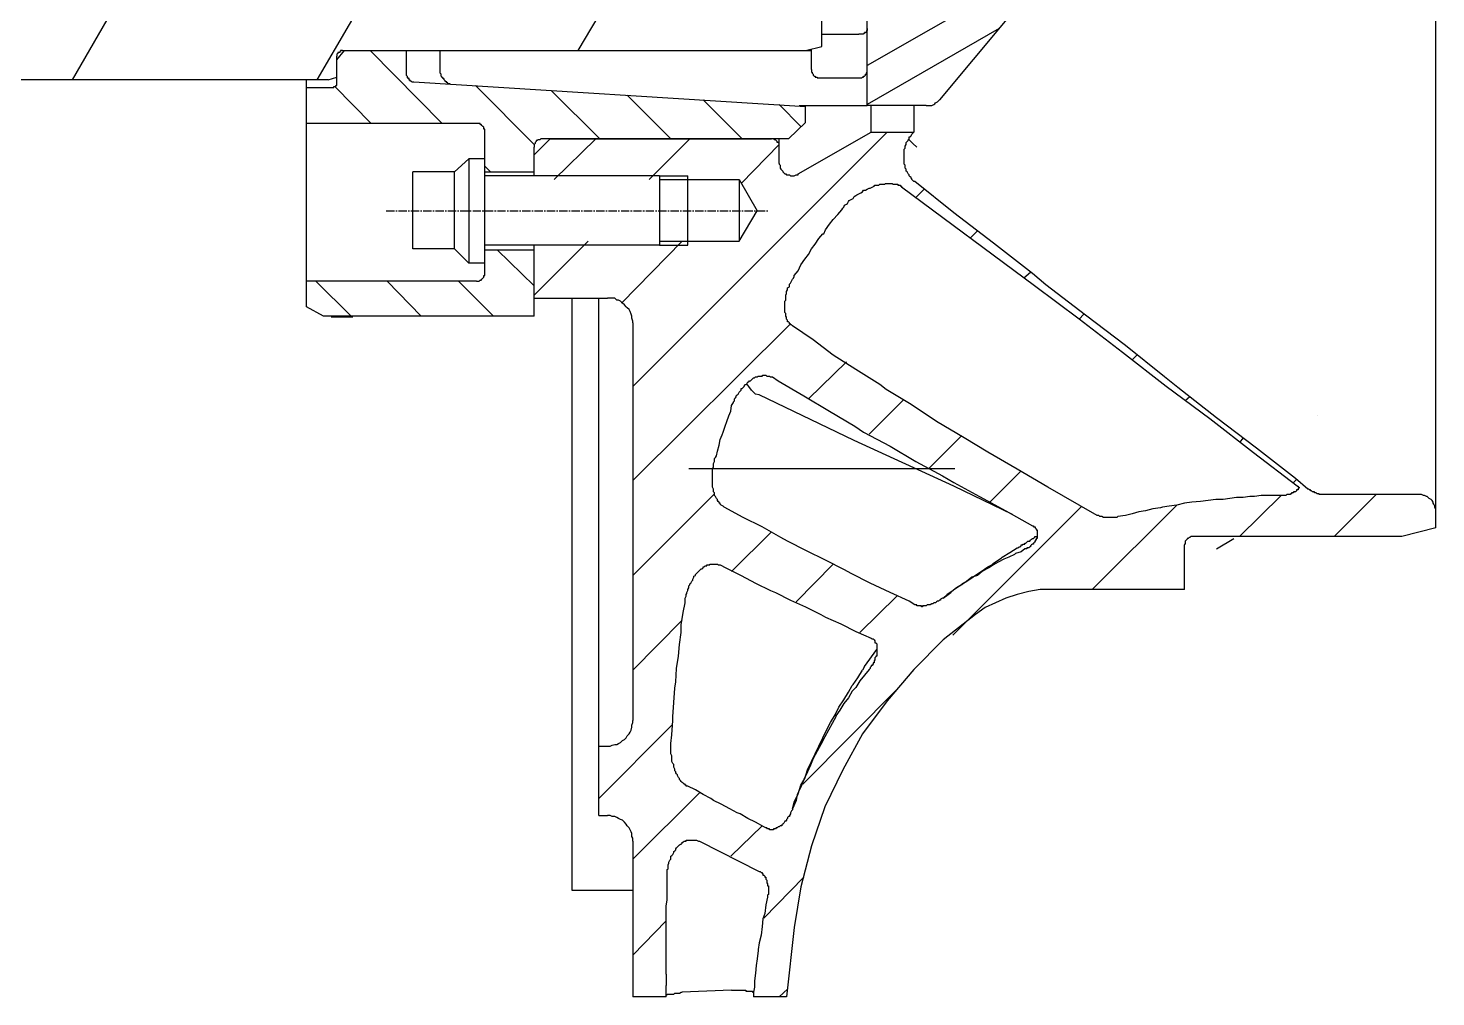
# Model space of a CAD drawing. Header units: millimetres. Extents: x 7384209 to 7384635, y 4275 to 4595.
# Drawn here: x 7384491.8 to 7384619.9, y 4274.8 to 4363 of the extents above; entities that cross this region are included whole.
import ezdxf

# ---------------------------------------------------------------- set-up
doc = ezdxf.new("R2010")
doc.units = ezdxf.units.MM
doc.linetypes.add('CENTER2', pattern=[1.125, 0.75, -0.125, 0.125, -0.125])
doc.layers.get('0').update_dxf_attribs({"linetype": 'CONTINUOUS'})
for name, color, linetype in [('BOARD', 3, 'CONTINUOUS'), ('CENTER', 1, 'CENTER2'), ('MAIN', 4, 'CONTINUOUS')]:
    doc.layers.add(name, color=color, linetype=linetype)

msp = doc.modelspace()

# ---------------------------------------------------------------- linework, layer by layer
msp.add_line((7384551.96, 4322.89), (7384576.16, 4322.89))
at = {"layer": 'BOARD'}
for points in [[(7384502.12, 4369.22), (7384495.81, 4358.25)], [(7384523.97, 4368.36), (7384518.1, 4358.25)], [(7384546.25, 4368.36), (7384541.85, 4360.93)], [(7384579.77, 4366.2), (7384568.19, 4359.55)], [(7384580.2, 4362.92), (7384568.19, 4356.01)], [(7384522.93, 4360.93), (7384529.5, 4354.28)], [(7384519.74, 4357.65), (7384523.02, 4354.28)], [(7384532.52, 4357.74), (7384537.88, 4352.38)], [(7384539.43, 4357.3), (7384543.84, 4352.9)], [(7384546.34, 4356.87), (7384550.31, 4352.9)], [(7384553.25, 4356.44), (7384556.79, 4352.9)], [(7384560.16, 4356.01), (7384562.15, 4354.02)], [(7384570.01, 4353.5), (7384546.86, 4330.35)], [(7384543.49, 4352.9), (7384539.69, 4349.18)], [(7384552.04, 4352.9), (7384548.33, 4349.18)], [(7384560.16, 4352.38), (7384556.71, 4348.84)], [(7384573.38, 4348.32), (7384572.6, 4347.54)], [(7384542.8, 4343.57), (7384537.88, 4338.65)], [(7384551.35, 4343.57), (7384545.82, 4337.95)], [(7384578.21, 4344.52), (7384577.61, 4343.92)], [(7384534.51, 4342.79), (7384537.88, 4339.51)], [(7384583.05, 4340.72), (7384582.45, 4340.2)], [(7384518.01, 4339.94), (7384521.2, 4336.75)], [(7384524.49, 4339.94), (7384527.6, 4336.75)], [(7384530.97, 4339.94), (7384534.16, 4336.75)], [(7384587.89, 4336.92), (7384587.46, 4336.49)], [(7384561.2, 4336.05), (7384546.86, 4321.8)], [(7384592.73, 4333.2), (7384592.29, 4332.77)], [(7384566.29, 4332.6), (7384562.84, 4329.23)], [(7384597.56, 4329.4), (7384597.13, 4329.06)], [(7384571.48, 4329.14), (7384568.37, 4326.03)], [(7384576.75, 4325.86), (7384573.81, 4322.93)], [(7384602.4, 4325.69), (7384602.06, 4325.26)], [(7384582.19, 4322.67), (7384579.34, 4319.82)], [(7384607.24, 4321.89), (7384606.98, 4321.63)], [(7384554.29, 4320.59), (7384546.86, 4313.16)], [(7384605.86, 4320.42), (7384602.06, 4316.71)], [(7384614.49, 4320.51), (7384610.69, 4316.71)], [(7384587.72, 4319.47), (7384575.97, 4307.72)], [(7384596.35, 4319.56), (7384588.67, 4311.87)], [(7384559.47, 4317.14), (7384555.84, 4313.51)], [(7384565.09, 4314.2), (7384561.72, 4310.75)], [(7384570.87, 4311.26), (7384567.5, 4307.98)], [(7384551.35, 4309.1), (7384546.86, 4304.53)], [(7384571.05, 4302.97), (7384562.32, 4294.16)], [(7384550.4, 4299.52), (7384543.75, 4292.87)], [(7384552.91, 4293.38), (7384546.86, 4287.34)], [(7384558.61, 4290.36), (7384555.76, 4287.6)], [(7384562.41, 4285.7), (7384558.78, 4281.98)], [(7384549.88, 4281.72), (7384546.86, 4278.61)]]:
    msp.add_lwpolyline(points, dxfattribs=at)
at = {"layer": 'CENTER'}
msp.add_lwpolyline([(7384524.4, 4346.33), (7384559.21, 4346.33)], dxfattribs=at)
at = {"layer": 'MAIN'}
for points in [[(7384619.94, 4317.48), (7384619.94, 4429.08)], [(7384564.05, 4361.28), (7384564.05, 4368.71)], [(7384568.19, 4355.92), (7384568.19, 4368.71)], [(7384580.89, 4363.78), (7384574.76, 4356.44)], [(7384568.19, 4362.92), (7384568.19, 4362.92), (7384568.19, 4362.92), (7384568.19, 4362.92), (7384568.19, 4362.83), (7384568.19, 4362.83), (7384568.19, 4362.83), (7384568.19, 4362.83), (7384568.19, 4362.83), (7384568.19, 4362.83), (7384568.19, 4362.75), (7384568.19, 4362.75), (7384568.11, 4362.75), (7384568.11, 4362.66), (7384568.11, 4362.66), (7384568.11, 4362.66), (7384568.11, 4362.66), (7384568.11, 4362.66), (7384568.11, 4362.66), (7384568.11, 4362.66), (7384568.11, 4362.57), (7384568.02, 4362.57), (7384568.02, 4362.57), (7384568.02, 4362.57), (7384567.94, 4362.57), (7384567.94, 4362.57), (7384567.94, 4362.57), (7384567.94, 4362.57), (7384567.94, 4362.49), (7384567.94, 4362.49), (7384567.85, 4362.49), (7384567.85, 4362.49), (7384567.85, 4362.4), (7384567.85, 4362.4), (7384567.85, 4362.4), (7384567.76, 4362.4), (7384567.76, 4362.4), (7384567.76, 4362.4), (7384567.76, 4362.4), (7384567.68, 4362.4), (7384567.68, 4362.4), (7384567.59, 4362.4), (7384567.59, 4362.4), (7384567.59, 4362.4), (7384567.59, 4362.4), (7384567.5, 4362.4), (7384567.5, 4362.4), (7384567.5, 4362.4), (7384567.5, 4362.4), (7384567.42, 4362.4), (7384567.42, 4362.4)], [(7384562.58, 4360.93), (7384564.05, 4361.28)], [(7384564.05, 4362.4), (7384567.42, 4362.4)], [(7384519.91, 4360.07), (7384520.6, 4360.93)], [(7384520.43, 4360.93), (7384520.34, 4360.93), (7384520.25, 4360.93), (7384520.25, 4360.93), (7384520.25, 4360.85), (7384520.17, 4360.85), (7384520.17, 4360.76), (7384520.08, 4360.76), (7384520, 4360.76), (7384520, 4360.76), (7384520, 4360.67), (7384520, 4360.67), (7384519.91, 4360.59), (7384519.91, 4360.5), (7384519.91, 4360.5), (7384519.91, 4360.5), (7384519.91, 4360.41), (7384519.91, 4360.41)], [(7384519.91, 4357.91), (7384519.91, 4360.41)], [(7384520.43, 4360.93), (7384562.58, 4360.93)], [(7384520.6, 4360.93), (7384526.21, 4360.93)], [(7384526.21, 4360.93), (7384526.21, 4358.86)], [(7384529.32, 4359.2), (7384529.32, 4360.93)], [(7384562.58, 4360.93), (7384563.1, 4360.93)], [(7384563.1, 4359.2), (7384563.1, 4361.02)], [(7384526.21, 4358.86), (7384526.21, 4358.77), (7384526.21, 4358.69), (7384526.3, 4358.6), (7384526.3, 4358.6), (7384526.3, 4358.51), (7384526.3, 4358.43), (7384526.39, 4358.43), (7384526.47, 4358.34), (7384526.47, 4358.25), (7384526.56, 4358.25), (7384526.56, 4358.17), (7384526.65, 4358.17), (7384526.65, 4358.17), (7384526.73, 4358.08), (7384526.82, 4358.08), (7384526.91, 4358.08), (7384526.91, 4358.08)], [(7384530.27, 4357.82), (7384530.19, 4357.91), (7384530.1, 4357.91), (7384530.1, 4357.91), (7384530.1, 4357.91), (7384530.02, 4357.91), (7384530.02, 4357.99), (7384529.93, 4357.99), (7384529.93, 4358.08), (7384529.84, 4358.08), (7384529.84, 4358.08), (7384529.84, 4358.08), (7384529.76, 4358.17), (7384529.76, 4358.17), (7384529.76, 4358.17), (7384529.67, 4358.25), (7384529.67, 4358.25), (7384529.67, 4358.25), (7384529.67, 4358.34), (7384529.58, 4358.34), (7384529.58, 4358.43), (7384529.5, 4358.43), (7384529.5, 4358.43), (7384529.5, 4358.51), (7384529.5, 4358.51), (7384529.41, 4358.6), (7384529.41, 4358.6), (7384529.41, 4358.6), (7384529.41, 4358.69), (7384529.41, 4358.69), (7384529.41, 4358.77), (7384529.41, 4358.77), (7384529.32, 4358.86), (7384529.32, 4358.86), (7384529.32, 4358.95), (7384529.32, 4359.03), (7384529.32, 4359.03), (7384529.32, 4359.12), (7384529.32, 4359.12), (7384529.32, 4359.12), (7384529.32, 4359.2), (7384529.32, 4359.2), (7384529.32, 4359.2)], [(7384563.1, 4359.2), (7384563.1, 4359.12), (7384563.1, 4359.12), (7384563.1, 4359.12), (7384563.1, 4359.12), (7384563.1, 4359.03), (7384563.1, 4359.03), (7384563.1, 4359.03), (7384563.1, 4359.03), (7384563.1, 4358.95), (7384563.18, 4358.95), (7384563.18, 4358.86), (7384563.18, 4358.86), (7384563.18, 4358.86), (7384563.18, 4358.86), (7384563.27, 4358.77), (7384563.27, 4358.77), (7384563.27, 4358.77), (7384563.27, 4358.77), (7384563.27, 4358.77), (7384563.27, 4358.69), (7384563.27, 4358.69), (7384563.27, 4358.69), (7384563.36, 4358.6), (7384563.36, 4358.6), (7384563.36, 4358.6), (7384563.36, 4358.6), (7384563.36, 4358.6), (7384563.44, 4358.6), (7384563.44, 4358.51), (7384563.44, 4358.51), (7384563.44, 4358.51), (7384563.44, 4358.51), (7384563.53, 4358.51), (7384563.53, 4358.51), (7384563.62, 4358.51), (7384563.62, 4358.51), (7384563.62, 4358.43), (7384563.62, 4358.43), (7384563.7, 4358.43), (7384563.7, 4358.43), (7384563.7, 4358.43), (7384563.7, 4358.43), (7384563.79, 4358.43), (7384563.79, 4358.43), (7384563.79, 4358.43), (7384563.79, 4358.43), (7384563.79, 4358.43), (7384563.88, 4358.43)], [(7384567.42, 4358.43), (7384567.5, 4358.43), (7384567.5, 4358.43), (7384567.5, 4358.43), (7384567.5, 4358.43), (7384567.59, 4358.43), (7384567.59, 4358.43), (7384567.59, 4358.43), (7384567.59, 4358.43), (7384567.68, 4358.43), (7384567.68, 4358.43), (7384567.68, 4358.43), (7384567.76, 4358.51), (7384567.76, 4358.51), (7384567.76, 4358.51), (7384567.76, 4358.51), (7384567.85, 4358.51), (7384567.85, 4358.51), (7384567.85, 4358.51), (7384567.85, 4358.51), (7384567.85, 4358.6), (7384567.94, 4358.6), (7384567.94, 4358.6), (7384567.94, 4358.6), (7384567.94, 4358.6), (7384567.94, 4358.6), (7384568.02, 4358.69), (7384568.02, 4358.69), (7384568.02, 4358.69), (7384568.02, 4358.77), (7384568.11, 4358.77), (7384568.11, 4358.77), (7384568.11, 4358.77), (7384568.11, 4358.77), (7384568.11, 4358.86), (7384568.11, 4358.86), (7384568.11, 4358.86), (7384568.11, 4358.86), (7384568.19, 4358.95), (7384568.19, 4358.95), (7384568.19, 4359.03), (7384568.19, 4359.03), (7384568.19, 4359.03), (7384568.19, 4359.03), (7384568.19, 4359.12), (7384568.19, 4359.12), (7384568.19, 4359.12), (7384568.19, 4359.12), (7384568.19, 4359.2)], [(7384519.13, 4358.25), (7384398.63, 4358.25)], [(7384517.14, 4337.61), (7384517.14, 4358.25)], [(7384517.14, 4357.56), (7384519.65, 4357.56)], [(7384519.13, 4358.25), (7384519.91, 4358.51)], [(7384519.65, 4357.56), (7384519.65, 4357.56), (7384519.65, 4357.56), (7384519.65, 4357.65), (7384519.74, 4357.65), (7384519.74, 4357.65), (7384519.82, 4357.65), (7384519.82, 4357.65), (7384519.82, 4357.65), (7384519.82, 4357.65), (7384519.82, 4357.65), (7384519.82, 4357.74), (7384519.82, 4357.74), (7384519.91, 4357.74), (7384519.91, 4357.82), (7384519.91, 4357.82), (7384519.91, 4357.82), (7384519.91, 4357.82), (7384519.91, 4357.91)], [(7384526.91, 4358.08), (7384562.58, 4355.84)], [(7384563.88, 4358.43), (7384567.42, 4358.43)], [(7384573.55, 4355.92), (7384573.72, 4355.92), (7384573.81, 4355.92), (7384573.98, 4355.92), (7384574.07, 4355.92), (7384574.24, 4356.01), (7384574.33, 4356.09), (7384574.41, 4356.18), (7384574.59, 4356.27), (7384574.67, 4356.35), (7384574.76, 4356.44)], [(7384561.98, 4355.92), (7384568.19, 4355.92)], [(7384562.58, 4354.37), (7384562.58, 4355.92)], [(7384573.55, 4355.92), (7384568.19, 4355.92)], [(7384568.54, 4353.5), (7384568.54, 4355.92)], [(7384572.43, 4355.92), (7384572.43, 4355.84)], [(7384572.43, 4355.84), (7384572.43, 4353.5)], [(7384532.61, 4354.28), (7384517.14, 4354.28)], [(7384533.38, 4353.5), (7384533.38, 4353.59), (7384533.38, 4353.68), (7384533.38, 4353.76), (7384533.3, 4353.76), (7384533.3, 4353.85), (7384533.3, 4353.94), (7384533.21, 4354.02), (7384533.21, 4354.02), (7384533.12, 4354.11), (7384533.12, 4354.11), (7384533.04, 4354.19), (7384532.95, 4354.19), (7384532.95, 4354.28), (7384532.87, 4354.28), (7384532.78, 4354.28), (7384532.69, 4354.28), (7384532.61, 4354.28)], [(7384533.38, 4351.08), (7384533.38, 4353.5)], [(7384562.58, 4354.37), (7384561.03, 4352.9)], [(7384561.89, 4349.7), (7384568.54, 4353.5)], [(7384568.54, 4353.5), (7384572.43, 4353.5)], [(7384572.51, 4349.01), (7384572.43, 4349.01), (7384572.34, 4349.1), (7384572.25, 4349.18), (7384572.25, 4349.27), (7384572.17, 4349.27), (7384572.17, 4349.36), (7384572.08, 4349.44), (7384572, 4349.53), (7384572, 4349.62), (7384571.91, 4349.7), (7384571.91, 4349.7), (7384571.82, 4349.88), (7384571.74, 4349.96), (7384571.74, 4350.05), (7384571.74, 4350.13), (7384571.65, 4350.22), (7384571.65, 4350.31), (7384571.65, 4350.31), (7384571.65, 4350.39), (7384571.65, 4350.48), (7384571.56, 4350.57), (7384571.56, 4350.65), (7384571.56, 4350.83), (7384571.56, 4350.91), (7384571.56, 4351.08), (7384571.56, 4351.17), (7384571.56, 4351.26), (7384571.56, 4351.34), (7384571.56, 4351.52), (7384571.56, 4351.6), (7384571.56, 4351.69), (7384571.56, 4351.78), (7384571.56, 4351.95), (7384571.65, 4352.03), (7384571.65, 4352.03), (7384571.65, 4352.12), (7384571.65, 4352.21), (7384571.74, 4352.38), (7384571.74, 4352.47), (7384571.74, 4352.55), (7384571.82, 4352.64), (7384571.91, 4352.73), (7384571.91, 4352.81), (7384572, 4352.9), (7384572, 4353.07), (7384572.08, 4353.07), (7384572.17, 4353.16), (7384572.25, 4353.33), (7384572.25, 4353.33), (7384572.34, 4353.42), (7384572.43, 4353.5)], [(7384572.43, 4353.5), (7384572.43, 4353.5)], [(7384537.88, 4351.43), (7384539.34, 4352.9)], [(7384538.65, 4352.9), (7384538.57, 4352.9), (7384538.48, 4352.9), (7384538.39, 4352.81), (7384538.31, 4352.81), (7384538.31, 4352.81), (7384538.22, 4352.81), (7384538.13, 4352.73), (7384538.05, 4352.73), (7384538.05, 4352.64), (7384537.96, 4352.55), (7384537.96, 4352.55), (7384537.96, 4352.47), (7384537.88, 4352.38), (7384537.88, 4352.38), (7384537.88, 4352.21), (7384537.88, 4352.21), (7384537.88, 4352.12)], [(7384561.03, 4352.9), (7384538.65, 4352.9)], [(7384539.34, 4352.9), (7384559.47, 4352.9)], [(7384560.16, 4352.12), (7384560.16, 4352.21), (7384560.16, 4352.29), (7384560.16, 4352.38), (7384560.16, 4352.38), (7384560.16, 4352.47), (7384560.08, 4352.55), (7384559.99, 4352.55), (7384559.99, 4352.64), (7384559.9, 4352.73), (7384559.9, 4352.73), (7384559.82, 4352.81), (7384559.82, 4352.81), (7384559.73, 4352.81), (7384559.64, 4352.9), (7384559.56, 4352.9), (7384559.47, 4352.9), (7384559.47, 4352.9)], [(7384560.16, 4350.65), (7384560.16, 4352.9)], [(7384572.34, 4352.47), (7384572, 4352.81)], [(7384572.69, 4352.12), (7384572.34, 4352.47)], [(7384531.92, 4351.08), (7384530.62, 4349.88)], [(7384533.38, 4351.08), (7384531.92, 4351.08)], [(7384531.92, 4351.08), (7384531.92, 4341.58)], [(7384533.38, 4340.72), (7384533.38, 4351.08)], [(7384537.88, 4349.53), (7384537.88, 4352.12)], [(7384572.69, 4352.12), (7384572.69, 4352.12)], [(7384530.62, 4349.88), (7384526.82, 4349.88)], [(7384526.82, 4342.88), (7384526.82, 4349.88)], [(7384530.62, 4342.88), (7384530.62, 4349.88)], [(7384533.38, 4350.39), (7384533.9, 4349.88)], [(7384533.38, 4349.88), (7384537.88, 4349.88)], [(7384560.16, 4350.65), (7384560.16, 4350.57), (7384560.25, 4350.48), (7384560.25, 4350.39), (7384560.25, 4350.31), (7384560.25, 4350.22), (7384560.33, 4350.13), (7384560.42, 4350.05), (7384560.51, 4349.96), (7384560.51, 4349.88), (7384560.59, 4349.79), (7384560.68, 4349.7), (7384560.77, 4349.7), (7384560.85, 4349.62), (7384560.94, 4349.62), (7384561.11, 4349.62), (7384561.2, 4349.53), (7384561.28, 4349.53), (7384561.37, 4349.53), (7384561.46, 4349.53), (7384561.54, 4349.53), (7384561.72, 4349.62), (7384561.8, 4349.62), (7384561.89, 4349.62), (7384561.89, 4349.7)], [(7384549.28, 4349.53), (7384533.38, 4349.53)], [(7384549.28, 4349.53), (7384551.87, 4349.53)], [(7384549.28, 4349.53), (7384549.28, 4343.22)], [(7384549.28, 4349.18), (7384556.53, 4349.18)], [(7384551.87, 4343.22), (7384551.87, 4349.53)], [(7384556.53, 4349.18), (7384558.17, 4346.33)], [(7384556.53, 4349.18), (7384556.53, 4343.57)], [(7384565.86, 4346.42), (7384565.95, 4346.59), (7384566.04, 4346.68), (7384566.12, 4346.85), (7384566.29, 4346.94), (7384566.38, 4347.02), (7384566.47, 4347.2), (7384566.55, 4347.28), (7384566.73, 4347.37), (7384566.9, 4347.46), (7384566.99, 4347.63), (7384567.16, 4347.72), (7384567.24, 4347.8), (7384567.42, 4347.89), (7384567.42, 4347.89), (7384567.59, 4347.97), (7384567.76, 4348.06), (7384567.85, 4348.23), (7384568.02, 4348.23), (7384568.19, 4348.32), (7384568.19, 4348.32), (7384568.37, 4348.41), (7384568.45, 4348.41), (7384568.63, 4348.49), (7384568.8, 4348.58), (7384568.89, 4348.67), (7384568.89, 4348.67), (7384569.06, 4348.67), (7384569.23, 4348.67), (7384569.32, 4348.75), (7384569.49, 4348.75), (7384569.66, 4348.75), (7384569.75, 4348.75), (7384569.84, 4348.84), (7384569.92, 4348.84), (7384570.1, 4348.84), (7384570.18, 4348.84), (7384570.27, 4348.84)], [(7384570.27, 4348.84), (7384570.35, 4348.84), (7384570.35, 4348.84), (7384570.35, 4348.84), (7384570.44, 4348.84), (7384570.44, 4348.84), (7384570.53, 4348.75), (7384570.61, 4348.75), (7384570.61, 4348.75), (7384570.7, 4348.75), (7384570.7, 4348.75), (7384570.7, 4348.75), (7384570.79, 4348.75), (7384570.79, 4348.75), (7384570.87, 4348.75), (7384570.96, 4348.75), (7384570.96, 4348.75), (7384570.96, 4348.67), (7384571.05, 4348.67), (7384571.05, 4348.67), (7384571.05, 4348.67), (7384571.13, 4348.67), (7384571.22, 4348.67), (7384571.22, 4348.58), (7384571.22, 4348.58), (7384571.22, 4348.58), (7384571.3, 4348.58), (7384571.3, 4348.58), (7384571.3, 4348.49)], [(7384583.4, 4339.51), (7384571.3, 4348.49)], [(7384608.27, 4321.02), (7384607.15, 4321.97), (7384603.61, 4324.74), (7384599.98, 4327.5), (7384596.44, 4330.27), (7384595.23, 4331.22), (7384591.69, 4334.07), (7384588.06, 4336.83), (7384584.43, 4339.6), (7384583.22, 4340.63), (7384579.68, 4343.4), (7384576.06, 4346.16), (7384572.51, 4349.01)], [(7384556.53, 4343.57), (7384558.17, 4346.33)], [(7384561.54, 4340.46), (7384561.89, 4340.89), (7384562.15, 4341.41), (7384562.49, 4341.93), (7384562.84, 4342.36), (7384563.1, 4342.88), (7384563.44, 4343.31), (7384563.79, 4343.83), (7384564.13, 4344.26), (7384564.22, 4344.26), (7384564.39, 4344.61), (7384564.74, 4345.12), (7384565.09, 4345.56), (7384565.52, 4345.99), (7384565.86, 4346.42)], [(7384549.28, 4343.57), (7384556.53, 4343.57)], [(7384530.62, 4342.88), (7384526.82, 4342.88)], [(7384531.92, 4341.58), (7384530.62, 4342.88)], [(7384549.28, 4343.22), (7384533.38, 4343.22)], [(7384533.38, 4342.79), (7384537.88, 4342.79)], [(7384537.88, 4336.75), (7384537.88, 4343.22)], [(7384549.28, 4343.22), (7384551.87, 4343.22)], [(7384533.38, 4341.58), (7384531.92, 4341.58)], [(7384532.61, 4339.94), (7384532.69, 4339.94), (7384532.78, 4339.94), (7384532.87, 4339.94), (7384532.95, 4340.03), (7384532.95, 4340.03), (7384533.04, 4340.03), (7384533.12, 4340.11), (7384533.12, 4340.11), (7384533.21, 4340.2), (7384533.21, 4340.2), (7384533.3, 4340.29), (7384533.3, 4340.37), (7384533.3, 4340.46), (7384533.38, 4340.46), (7384533.38, 4340.55), (7384533.38, 4340.63), (7384533.38, 4340.72)], [(7384532.61, 4339.94), (7384517.14, 4339.94)], [(7384561.37, 4335.88), (7384561.37, 4335.88), (7384561.28, 4335.97), (7384561.2, 4335.97), (7384561.2, 4336.05), (7384561.11, 4336.05), (7384561.11, 4336.14), (7384561.03, 4336.23), (7384560.94, 4336.23), (7384560.94, 4336.31), (7384560.94, 4336.4), (7384560.85, 4336.49), (7384560.85, 4336.57), (7384560.85, 4336.66), (7384560.77, 4336.75), (7384560.77, 4336.83), (7384560.77, 4336.92), (7384560.77, 4337), (7384560.68, 4337.09), (7384560.68, 4337.18), (7384560.68, 4337.26), (7384560.68, 4337.44), (7384560.68, 4337.44), (7384560.68, 4337.52), (7384560.68, 4337.61), (7384560.68, 4337.78), (7384560.68, 4337.87), (7384560.68, 4338.04), (7384560.68, 4338.13), (7384560.77, 4338.21), (7384560.77, 4338.39), (7384560.77, 4338.47), (7384560.77, 4338.65), (7384560.85, 4338.82), (7384560.85, 4338.82), (7384560.85, 4338.99), (7384560.94, 4339.16), (7384560.94, 4339.34), (7384561.11, 4339.42), (7384561.11, 4339.51), (7384561.11, 4339.68), (7384561.2, 4339.77), (7384561.28, 4339.94), (7384561.37, 4340.11), (7384561.46, 4340.2), (7384561.54, 4340.37), (7384561.54, 4340.46)], [(7384561.54, 4340.46), (7384561.54, 4340.46)], [(7384607.32, 4321.28), (7384603.35, 4324.31), (7384599.38, 4327.42), (7384595.4, 4330.35), (7384591.43, 4333.46), (7384587.46, 4336.49), (7384583.4, 4339.51)], [(7384537.88, 4338.39), (7384544.53, 4338.39)], [(7384541.33, 4284.49), (7384541.33, 4338.39)], [(7384543.75, 4291.31), (7384543.75, 4338.39)], [(7384546.86, 4336.14), (7384546.86, 4336.31), (7384546.77, 4336.57), (7384546.77, 4336.75), (7384546.69, 4336.92), (7384546.6, 4337.18), (7384546.51, 4337.35), (7384546.34, 4337.52), (7384546.25, 4337.61), (7384546.08, 4337.78), (7384545.91, 4337.95), (7384545.74, 4338.13), (7384545.56, 4338.21), (7384545.39, 4338.21), (7384545.22, 4338.39), (7384544.96, 4338.39), (7384544.79, 4338.39), (7384544.53, 4338.39)], [(7384518.7, 4336.75), (7384517.14, 4337.61)], [(7384537.88, 4336.75), (7384518.7, 4336.75)], [(7384521.38, 4336.66), (7384519.39, 4336.66)], [(7384546.86, 4336.14), (7384546.86, 4299.95)], [(7384589.1, 4318.61), (7384587.46, 4319.56), (7384584.61, 4321.2), (7384581.84, 4322.84), (7384579.16, 4324.39), (7384577.01, 4325.69), (7384574.5, 4327.16), (7384572.17, 4328.71), (7384569.92, 4330.09), (7384569.32, 4330.53), (7384567.16, 4331.91), (7384565.09, 4333.2), (7384563.27, 4334.59), (7384561.37, 4335.88)], [(7384556.02, 4328.89), (7384556.02, 4328.97), (7384556.1, 4329.06), (7384556.1, 4329.23), (7384556.19, 4329.32), (7384556.27, 4329.4), (7384556.27, 4329.49), (7384556.36, 4329.58), (7384556.45, 4329.66), (7384556.53, 4329.84), (7384556.62, 4329.92), (7384556.71, 4330.01), (7384556.71, 4330.18), (7384556.79, 4330.18), (7384556.88, 4330.27), (7384556.97, 4330.35), (7384557.05, 4330.53), (7384557.14, 4330.53), (7384557.22, 4330.61), (7384557.31, 4330.79), (7384557.4, 4330.79), (7384557.48, 4330.87), (7384557.57, 4330.87), (7384557.66, 4330.96), (7384557.74, 4331.04), (7384557.83, 4331.13), (7384557.92, 4331.13), (7384557.92, 4331.13), (7384558, 4331.22), (7384558.09, 4331.22), (7384558.17, 4331.22), (7384558.26, 4331.3), (7384558.35, 4331.3), (7384558.43, 4331.3), (7384558.52, 4331.3), (7384558.61, 4331.3), (7384558.61, 4331.3), (7384558.69, 4331.39), (7384558.78, 4331.39), (7384558.87, 4331.39), (7384558.95, 4331.39), (7384559.04, 4331.3), (7384559.04, 4331.3), (7384559.12, 4331.3), (7384559.21, 4331.3), (7384559.3, 4331.3), (7384559.3, 4331.3), (7384559.38, 4331.22), (7384559.47, 4331.22), (7384559.56, 4331.22), (7384559.56, 4331.22)], [(7384557.66, 4330.01), (7384557.4, 4330.35), (7384557.22, 4330.61)], [(7384559.56, 4331.22), (7384560.08, 4330.87), (7384562.41, 4329.49), (7384564.74, 4328.11), (7384567.07, 4326.73), (7384567.85, 4326.21), (7384570.27, 4324.91), (7384572.6, 4323.53), (7384575.02, 4322.23), (7384576.06, 4321.63), (7384578.39, 4320.33), (7384580.81, 4319.04), (7384583.22, 4317.66)], [(7384558, 4329.66), (7384557.66, 4330.01)], [(7384558.35, 4329.58), (7384558, 4329.66)], [(7384581.41, 4318.69), (7384576.06, 4321.28), (7384566.99, 4325.43), (7384558.35, 4329.58)], [(7384554.37, 4323.88), (7384554.46, 4324.05), (7384554.55, 4324.48), (7384554.72, 4325), (7384554.81, 4325.52), (7384554.98, 4325.95), (7384555.07, 4326.21), (7384555.24, 4326.73), (7384555.41, 4327.16), (7384555.58, 4327.68), (7384555.76, 4328.11), (7384555.84, 4328.63)], [(7384555.84, 4328.63), (7384556.02, 4328.89)], [(7384609.14, 4327.68), (7384609.14, 4327.68)], [(7384555.15, 4319.38), (7384555.15, 4319.38), (7384555.07, 4319.47), (7384555.07, 4319.47), (7384554.89, 4319.56), (7384554.89, 4319.56), (7384554.81, 4319.64), (7384554.81, 4319.73), (7384554.72, 4319.73), (7384554.72, 4319.82), (7384554.63, 4319.9), (7384554.55, 4319.99), (7384554.55, 4320.07), (7384554.46, 4320.16), (7384554.46, 4320.16), (7384554.37, 4320.33), (7384554.37, 4320.33), (7384554.29, 4320.42), (7384554.29, 4320.51), (7384554.29, 4320.68), (7384554.2, 4320.77), (7384554.2, 4320.85), (7384554.2, 4320.94), (7384554.2, 4321.02), (7384554.11, 4321.2), (7384554.11, 4321.28), (7384554.11, 4321.46), (7384554.11, 4321.63), (7384554.11, 4321.72), (7384554.11, 4321.89), (7384554.11, 4321.97), (7384554.11, 4322.06), (7384554.11, 4322.23), (7384554.11, 4322.41), (7384554.11, 4322.58), (7384554.11, 4322.67), (7384554.11, 4322.84), (7384554.11, 4322.93), (7384554.2, 4323.01), (7384554.2, 4323.18), (7384554.2, 4323.36), (7384554.29, 4323.53), (7384554.29, 4323.62), (7384554.29, 4323.79), (7384554.37, 4323.88)], [(7384606.2, 4320.42), (7384605.86, 4320.42), (7384605.25, 4320.42), (7384604.65, 4320.42), (7384604.04, 4320.42), (7384603.44, 4320.33), (7384603.01, 4320.33), (7384602.4, 4320.25), (7384601.8, 4320.25), (7384601.19, 4320.16), (7384600.59, 4320.07), (7384600.07, 4320.07)], [(7384606.2, 4320.42), (7384606.2, 4320.42)], [(7384606.29, 4320.42), (7384606.2, 4320.42)], [(7384606.29, 4320.42), (7384606.29, 4320.42), (7384606.29, 4320.42), (7384606.29, 4320.42), (7384606.29, 4320.42), (7384606.29, 4320.42), (7384606.29, 4320.42), (7384606.29, 4320.42), (7384606.29, 4320.42), (7384606.29, 4320.42), (7384606.29, 4320.42), (7384606.2, 4320.42)], [(7384606.29, 4320.42), (7384606.37, 4320.51)], [(7384606.89, 4320.68), (7384606.89, 4320.68), (7384606.81, 4320.68), (7384606.81, 4320.59), (7384606.81, 4320.59), (7384606.81, 4320.59), (7384606.72, 4320.59), (7384606.72, 4320.59), (7384606.72, 4320.51), (7384606.63, 4320.51), (7384606.63, 4320.51), (7384606.63, 4320.51), (7384606.55, 4320.51), (7384606.55, 4320.51), (7384606.55, 4320.51), (7384606.55, 4320.51), (7384606.46, 4320.51), (7384606.46, 4320.51), (7384606.46, 4320.51), (7384606.46, 4320.51), (7384606.46, 4320.51), (7384606.37, 4320.51)], [(7384607.32, 4321.28), (7384607.32, 4321.28), (7384607.41, 4321.28), (7384607.41, 4321.28), (7384607.41, 4321.28), (7384607.41, 4321.28), (7384607.41, 4321.28), (7384607.41, 4321.28), (7384607.41, 4321.28), (7384607.41, 4321.2), (7384607.41, 4321.2), (7384607.41, 4321.2), (7384607.41, 4321.2), (7384607.5, 4321.2), (7384607.5, 4321.11), (7384607.5, 4321.11), (7384607.5, 4321.11), (7384607.5, 4321.11), (7384607.5, 4321.11), (7384607.5, 4321.11), (7384607.5, 4321.11), (7384607.5, 4321.11), (7384607.41, 4321.11), (7384607.41, 4321.11), (7384607.41, 4321.02), (7384607.41, 4321.02), (7384607.41, 4321.02), (7384607.41, 4321.02), (7384607.41, 4321.02), (7384607.41, 4321.02), (7384607.41, 4321.02), (7384607.41, 4321.02), (7384607.41, 4321.02), (7384607.41, 4320.94), (7384607.32, 4320.94), (7384607.32, 4320.94), (7384607.32, 4320.94), (7384607.32, 4320.94), (7384607.24, 4320.94), (7384607.24, 4320.94), (7384607.24, 4320.85), (7384607.24, 4320.85), (7384607.15, 4320.77), (7384607.15, 4320.77), (7384607.15, 4320.77), (7384607.07, 4320.77), (7384607.07, 4320.77), (7384606.98, 4320.77), (7384606.98, 4320.68), (7384606.98, 4320.68), (7384606.98, 4320.68), (7384606.89, 4320.68), (7384606.89, 4320.68)], [(7384608.62, 4320.85), (7384608.53, 4320.85), (7384608.53, 4320.94), (7384608.53, 4320.94), (7384608.45, 4320.94), (7384608.45, 4320.94), (7384608.45, 4320.94), (7384608.45, 4320.94), (7384608.45, 4320.94), (7384608.36, 4321.02), (7384608.36, 4321.02), (7384608.36, 4321.02), (7384608.36, 4321.02), (7384608.36, 4321.02), (7384608.36, 4321.02), (7384608.27, 4321.02)], [(7384608.62, 4320.85), (7384608.71, 4320.77)], [(7384609.05, 4320.68), (7384609.05, 4320.68), (7384608.97, 4320.68), (7384608.88, 4320.68), (7384608.88, 4320.68), (7384608.88, 4320.68), (7384608.88, 4320.77), (7384608.79, 4320.77), (7384608.79, 4320.77), (7384608.79, 4320.77), (7384608.71, 4320.77)], [(7384609.74, 4320.51), (7384609.74, 4320.51), (7384609.66, 4320.51), (7384609.66, 4320.51), (7384609.66, 4320.51), (7384609.57, 4320.51), (7384609.57, 4320.51), (7384609.48, 4320.51), (7384609.48, 4320.51), (7384609.48, 4320.51), (7384609.4, 4320.51), (7384609.4, 4320.51), (7384609.4, 4320.51), (7384609.4, 4320.51), (7384609.31, 4320.51), (7384609.31, 4320.51), (7384609.31, 4320.59), (7384609.22, 4320.59), (7384609.22, 4320.59), (7384609.14, 4320.59), (7384609.14, 4320.59), (7384609.05, 4320.68), (7384609.05, 4320.68), (7384609.05, 4320.68)], [(7384618.38, 4320.51), (7384609.74, 4320.51)], [(7384619.94, 4319.04), (7384619.94, 4319.12), (7384619.94, 4319.21), (7384619.85, 4319.38), (7384619.85, 4319.47), (7384619.76, 4319.64), (7384619.68, 4319.73), (7384619.68, 4319.82), (7384619.59, 4319.99), (7384619.5, 4320.07), (7384619.33, 4320.16), (7384619.24, 4320.25), (7384619.16, 4320.33), (7384619.07, 4320.33), (7384618.9, 4320.42), (7384618.81, 4320.42), (7384618.64, 4320.51), (7384618.55, 4320.51), (7384618.38, 4320.51)], [(7384572.51, 4310.49), (7384572, 4310.83), (7384570.27, 4311.61), (7384568.45, 4312.47), (7384566.73, 4313.34), (7384566.12, 4313.68), (7384564.39, 4314.55), (7384562.67, 4315.41), (7384560.94, 4316.27), (7384560.33, 4316.62), (7384558.61, 4317.57), (7384556.88, 4318.43), (7384555.15, 4319.38)], [(7384600.07, 4320.07), (7384599.9, 4320.07), (7384599.2, 4319.99), (7384598.51, 4319.9), (7384597.74, 4319.82), (7384597.74, 4319.82), (7384597.05, 4319.73), (7384596.35, 4319.56), (7384595.66, 4319.47), (7384595.06, 4319.38), (7384594.89, 4319.3), (7384594.19, 4319.21), (7384593.5, 4319.04), (7384592.9, 4318.95), (7384592.29, 4318.78), (7384591.69, 4318.61), (7384591, 4318.52)], [(7384583.22, 4317.66), (7384583.22, 4317.66), (7384583.31, 4317.66), (7384583.31, 4317.66), (7384583.31, 4317.66), (7384583.31, 4317.57), (7384583.4, 4317.57), (7384583.4, 4317.57), (7384583.4, 4317.57), (7384583.4, 4317.57), (7384583.48, 4317.57), (7384583.48, 4317.48), (7384583.48, 4317.48), (7384583.48, 4317.48), (7384583.48, 4317.48), (7384583.48, 4317.48), (7384583.57, 4317.4), (7384583.57, 4317.4), (7384583.57, 4317.31), (7384583.57, 4317.31), (7384583.66, 4317.31), (7384583.66, 4317.31), (7384583.66, 4317.31), (7384583.66, 4317.22), (7384583.66, 4317.22), (7384583.66, 4317.22), (7384583.66, 4317.22), (7384583.66, 4317.14), (7384583.66, 4317.14), (7384583.66, 4317.14), (7384583.66, 4317.14), (7384583.66, 4317.05), (7384583.66, 4317.05), (7384583.66, 4316.96), (7384583.66, 4316.96), (7384583.66, 4316.96), (7384583.66, 4316.88), (7384583.66, 4316.88), (7384583.66, 4316.88), (7384583.66, 4316.88), (7384583.66, 4316.79), (7384583.66, 4316.79), (7384583.66, 4316.71), (7384583.66, 4316.71)], [(7384591, 4318.52), (7384591, 4318.52), (7384590.91, 4318.43), (7384590.91, 4318.43), (7384590.83, 4318.43), (7384590.74, 4318.43), (7384590.65, 4318.43), (7384590.57, 4318.43), (7384590.48, 4318.43), (7384590.48, 4318.43), (7384590.39, 4318.43), (7384590.31, 4318.43), (7384590.31, 4318.43), (7384590.22, 4318.43), (7384590.13, 4318.43), (7384590.13, 4318.43), (7384590.05, 4318.43), (7384589.96, 4318.43), (7384589.96, 4318.43), (7384589.88, 4318.43), (7384589.79, 4318.43), (7384589.7, 4318.43), (7384589.7, 4318.43), (7384589.7, 4318.43), (7384589.53, 4318.52), (7384589.53, 4318.52), (7384589.44, 4318.52), (7384589.44, 4318.52), (7384589.36, 4318.52), (7384589.36, 4318.52), (7384589.27, 4318.61), (7384589.18, 4318.61), (7384589.18, 4318.61), (7384589.1, 4318.61)], [(7384583.66, 4316.71), (7384583.66, 4316.71), (7384583.66, 4316.62), (7384583.66, 4316.62), (7384583.66, 4316.62), (7384583.66, 4316.53), (7384583.66, 4316.53), (7384583.57, 4316.53), (7384583.57, 4316.45), (7384583.57, 4316.36), (7384583.48, 4316.36), (7384583.48, 4316.36), (7384583.48, 4316.27), (7384583.48, 4316.27), (7384583.4, 4316.19), (7384583.4, 4316.19), (7384583.4, 4316.19), (7384583.31, 4316.1), (7384583.31, 4316.1), (7384583.31, 4316.01), (7384583.31, 4316.01), (7384583.22, 4316.01), (7384583.14, 4315.93), (7384583.14, 4315.93), (7384583.14, 4315.93), (7384583.05, 4315.84), (7384583.05, 4315.76), (7384582.97, 4315.76), (7384582.97, 4315.76), (7384582.97, 4315.76), (7384582.88, 4315.67), (7384582.79, 4315.67), (7384582.79, 4315.67), (7384582.71, 4315.67), (7384582.71, 4315.58), (7384582.62, 4315.58), (7384582.53, 4315.58)], [(7384582.62, 4316.1), (7384582.62, 4316.1), (7384582.71, 4316.19), (7384582.79, 4316.27), (7384582.97, 4316.27), (7384583.05, 4316.36), (7384583.14, 4316.45), (7384583.22, 4316.53), (7384583.31, 4316.53), (7384583.4, 4316.62), (7384583.48, 4316.71), (7384583.66, 4316.71)], [(7384597.91, 4316.71), (7384597.74, 4316.71), (7384597.74, 4316.71), (7384597.65, 4316.71), (7384597.56, 4316.62), (7384597.56, 4316.62), (7384597.48, 4316.62), (7384597.39, 4316.53), (7384597.39, 4316.53), (7384597.3, 4316.53), (7384597.3, 4316.45), (7384597.22, 4316.36), (7384597.13, 4316.27), (7384597.13, 4316.27), (7384597.13, 4316.19), (7384597.13, 4316.19), (7384597.13, 4316.01), (7384597.05, 4316.01), (7384597.05, 4315.93)], [(7384616.83, 4316.71), (7384597.91, 4316.71)], [(7384599.98, 4315.58), (7384601.54, 4316.53)], [(7384619.94, 4317.48), (7384616.83, 4316.71)], [(7384575.11, 4311.09), (7384575.54, 4311.44), (7384575.8, 4311.61), (7384576.06, 4311.87), (7384576.57, 4312.21), (7384577.09, 4312.56), (7384577.52, 4312.82), (7384578.13, 4313.25), (7384578.56, 4313.51), (7384579.16, 4313.94), (7384579.51, 4314.11), (7384579.68, 4314.29), (7384580.37, 4314.72), (7384580.46, 4314.81), (7384581.15, 4315.24), (7384581.15, 4315.24), (7384581.84, 4315.67)], [(7384582.53, 4315.58), (7384582.19, 4315.32), (7384581.67, 4315.15), (7384581.58, 4315.06), (7384581.07, 4314.81), (7384580.63, 4314.63), (7384580.11, 4314.37), (7384579.68, 4314.11), (7384579.25, 4313.86), (7384579.08, 4313.77), (7384578.65, 4313.51), (7384578.21, 4313.16), (7384577.7, 4312.99), (7384577.26, 4312.65), (7384576.83, 4312.39), (7384576.75, 4312.3), (7384576.31, 4312.04), (7384575.88, 4311.7), (7384575.45, 4311.44), (7384575.11, 4311.09)], [(7384581.84, 4315.67), (7384581.93, 4315.67), (7384582.02, 4315.76), (7384582.02, 4315.76), (7384582.1, 4315.76), (7384582.1, 4315.76), (7384582.19, 4315.84), (7384582.19, 4315.93), (7384582.27, 4315.93), (7384582.36, 4315.93), (7384582.36, 4315.93)], [(7384582.36, 4315.93), (7384582.36, 4315.93), (7384582.36, 4316.01), (7384582.45, 4316.01), (7384582.45, 4316.01), (7384582.45, 4316.01), (7384582.45, 4316.01), (7384582.45, 4316.01), (7384582.53, 4316.01), (7384582.53, 4316.01), (7384582.53, 4316.1)], [(7384582.53, 4316.1), (7384582.53, 4316.1), (7384582.53, 4316.1), (7384582.53, 4316.1), (7384582.53, 4316.1), (7384582.53, 4316.1), (7384582.53, 4316.1), (7384582.53, 4316.1), (7384582.53, 4316.1), (7384582.53, 4316.1), (7384582.62, 4316.1)], [(7384582.53, 4315.58), (7384582.53, 4315.58)], [(7384597.05, 4311.87), (7384597.05, 4315.93)], [(7384551.61, 4310.66), (7384551.61, 4310.83), (7384551.61, 4310.92), (7384551.61, 4311.09), (7384551.7, 4311.26), (7384551.7, 4311.44), (7384551.78, 4311.52), (7384551.78, 4311.61), (7384551.87, 4311.78), (7384551.87, 4311.87), (7384551.96, 4312.04), (7384551.96, 4312.21), (7384552.04, 4312.3), (7384552.04, 4312.39), (7384552.13, 4312.47), (7384552.21, 4312.65), (7384552.3, 4312.73), (7384552.3, 4312.82), (7384552.39, 4312.99), (7384552.39, 4313.08), (7384552.56, 4313.16), (7384552.56, 4313.25), (7384552.65, 4313.34), (7384552.73, 4313.42), (7384552.82, 4313.51), (7384552.82, 4313.51), (7384552.91, 4313.6), (7384552.99, 4313.68), (7384553.08, 4313.77), (7384553.16, 4313.77), (7384553.25, 4313.86), (7384553.25, 4313.94), (7384553.34, 4313.94), (7384553.42, 4314.03), (7384553.51, 4314.03), (7384553.6, 4314.03), (7384553.6, 4314.11), (7384553.77, 4314.11), (7384553.77, 4314.11), (7384553.86, 4314.11), (7384553.86, 4314.2), (7384553.94, 4314.2), (7384554.03, 4314.2), (7384554.11, 4314.2), (7384554.2, 4314.2), (7384554.29, 4314.2), (7384554.29, 4314.2), (7384554.37, 4314.2), (7384554.46, 4314.2), (7384554.55, 4314.2), (7384554.63, 4314.11), (7384554.72, 4314.11), (7384554.72, 4314.11), (7384554.81, 4314.11), (7384554.81, 4314.11)], [(7384554.81, 4314.11), (7384555.32, 4313.86), (7384556.71, 4313.16), (7384558, 4312.47), (7384559.38, 4311.78), (7384559.82, 4311.61), (7384561.2, 4310.92), (7384562.58, 4310.31), (7384563.96, 4309.62), (7384564.39, 4309.36), (7384565.78, 4308.76), (7384567.16, 4308.07), (7384568.54, 4307.46)], [(7384585.04, 4311.87), (7384583.92, 4311.87), (7384582.88, 4311.7), (7384581.84, 4311.44), (7384580.81, 4311.09), (7384579.86, 4310.66), (7384578.91, 4310.23), (7384578.04, 4309.62)], [(7384597.05, 4311.87), (7384585.04, 4311.87)], [(7384550.31, 4297.88), (7384550.4, 4298.65), (7384550.49, 4299.95), (7384550.49, 4300.29), (7384550.57, 4301.59), (7384550.66, 4302.89), (7384550.75, 4303.49), (7384550.83, 4304.7), (7384551.01, 4305.82), (7384551.09, 4306.86), (7384551.26, 4307.98), (7384551.26, 4308.67), (7384551.44, 4309.8), (7384551.61, 4310.66)], [(7384575.11, 4311.09), (7384575.02, 4311.09), (7384575.02, 4311.09), (7384574.85, 4311), (7384574.85, 4310.92), (7384574.76, 4310.92), (7384574.67, 4310.83), (7384574.59, 4310.83), (7384574.5, 4310.75), (7384574.41, 4310.66), (7384574.33, 4310.66), (7384574.24, 4310.66), (7384574.15, 4310.57), (7384574.07, 4310.57), (7384574.07, 4310.57), (7384573.9, 4310.49), (7384573.9, 4310.49), (7384573.9, 4310.49), (7384573.81, 4310.49), (7384573.72, 4310.49), (7384573.64, 4310.49), (7384573.55, 4310.4), (7384573.46, 4310.4), (7384573.46, 4310.4), (7384573.38, 4310.4), (7384573.29, 4310.4), (7384573.2, 4310.4), (7384573.2, 4310.31), (7384573.12, 4310.31), (7384573.12, 4310.4), (7384572.95, 4310.4), (7384572.95, 4310.4), (7384572.95, 4310.4), (7384572.86, 4310.4), (7384572.77, 4310.4), (7384572.69, 4310.4), (7384572.69, 4310.49), (7384572.6, 4310.49), (7384572.6, 4310.49), (7384572.6, 4310.49), (7384572.51, 4310.49)], [(7384578.04, 4309.62), (7384575.11, 4307.29), (7384572.43, 4304.61), (7384570.01, 4301.76), (7384567.76, 4298.74), (7384565.95, 4295.46), (7384564.31, 4292.09), (7384563.1, 4288.55), (7384562.15, 4284.83), (7384561.54, 4281.12)], [(7384568.54, 4307.46), (7384568.54, 4307.46), (7384568.54, 4307.46), (7384568.63, 4307.38), (7384568.71, 4307.38), (7384568.71, 4307.38), (7384568.71, 4307.38), (7384568.8, 4307.29), (7384568.8, 4307.29), (7384568.8, 4307.29), (7384568.89, 4307.2), (7384568.89, 4307.12), (7384568.89, 4307.12), (7384568.89, 4307.03), (7384568.97, 4307.03), (7384568.97, 4307.03), (7384569.06, 4306.95), (7384569.06, 4306.86), (7384569.06, 4306.86), (7384569.06, 4306.77), (7384569.06, 4306.77), (7384569.06, 4306.69), (7384569.06, 4306.69), (7384569.06, 4306.6), (7384569.06, 4306.51), (7384569.06, 4306.51), (7384569.06, 4306.43), (7384569.06, 4306.34), (7384569.06, 4306.34), (7384569.06, 4306.34), (7384569.06, 4306.17), (7384569.06, 4306.17), (7384569.06, 4306.08), (7384569.06, 4305.99), (7384569.06, 4305.91), (7384569.06, 4305.82), (7384568.97, 4305.82), (7384568.97, 4305.74), (7384568.89, 4305.65), (7384568.89, 4305.56), (7384568.89, 4305.48), (7384568.89, 4305.48), (7384568.8, 4305.39), (7384568.8, 4305.22), (7384568.71, 4305.22), (7384568.71, 4305.22), (7384568.71, 4305.13), (7384568.63, 4304.96), (7384568.54, 4304.96), (7384568.54, 4304.87), (7384568.45, 4304.79), (7384568.45, 4304.7), (7384568.37, 4304.61), (7384568.37, 4304.61)], [(7384567.94, 4304.87), (7384569.06, 4306.43)], [(7384567.94, 4304.87), (7384567.76, 4304.53)], [(7384568.37, 4304.61), (7384567.94, 4304.09), (7384567.5, 4303.58), (7384567.16, 4302.97), (7384566.81, 4302.63), (7384566.47, 4302.02), (7384566.04, 4301.5), (7384565.69, 4300.9), (7384565.34, 4300.38), (7384565.34, 4300.29), (7384565, 4299.69), (7384564.65, 4299.08), (7384564.31, 4298.48), (7384563.96, 4297.79), (7384563.62, 4297.18), (7384563.27, 4296.49), (7384563.01, 4295.89), (7384562.75, 4295.28), (7384562.41, 4294.59), (7384562.15, 4293.9), (7384561.8, 4293.21), (7384561.72, 4292.69), (7384561.37, 4291.92), (7384561.37, 4291.92)], [(7384561.37, 4291.92), (7384561.54, 4292.52), (7384561.89, 4293.3), (7384562.15, 4294.07), (7384562.49, 4294.68), (7384562.75, 4295.46), (7384563.1, 4296.23), (7384563.44, 4296.93), (7384563.79, 4297.62), (7384564.13, 4298.39), (7384564.48, 4299.08), (7384564.83, 4299.78), (7384565.26, 4300.47), (7384565.26, 4300.47), (7384565.6, 4301.16), (7384566.04, 4301.85), (7384566.47, 4302.54), (7384566.81, 4303.14), (7384566.9, 4303.23), (7384567.33, 4303.84), (7384567.76, 4304.53)], [(7384544.53, 4297.62), (7384544.79, 4297.62), (7384544.96, 4297.7), (7384545.22, 4297.79), (7384545.39, 4297.79), (7384545.56, 4297.88), (7384545.74, 4297.96), (7384545.91, 4298.13), (7384546.08, 4298.22), (7384546.25, 4298.39), (7384546.34, 4298.57), (7384546.51, 4298.74), (7384546.6, 4298.91), (7384546.69, 4299.08), (7384546.77, 4299.34), (7384546.77, 4299.52), (7384546.86, 4299.78), (7384546.86, 4299.95)], [(7384543.75, 4297.62), (7384544.53, 4297.62)], [(7384551.87, 4293.99), (7384551.7, 4293.99), (7384551.7, 4294.07), (7384551.61, 4294.07), (7384551.61, 4294.16), (7384551.52, 4294.16), (7384551.44, 4294.25), (7384551.35, 4294.33), (7384551.35, 4294.33), (7384551.26, 4294.42), (7384551.26, 4294.42), (7384551.18, 4294.51), (7384551.09, 4294.59), (7384551.09, 4294.68), (7384551.01, 4294.77), (7384551.01, 4294.77), (7384550.92, 4294.94), (7384550.92, 4295.02), (7384550.83, 4295.11), (7384550.75, 4295.2), (7384550.75, 4295.28), (7384550.66, 4295.37), (7384550.66, 4295.46), (7384550.66, 4295.54), (7384550.57, 4295.72), (7384550.57, 4295.8), (7384550.57, 4295.97), (7384550.49, 4296.06), (7384550.4, 4296.23), (7384550.4, 4296.23), (7384550.4, 4296.32), (7384550.4, 4296.49), (7384550.4, 4296.58), (7384550.4, 4296.75), (7384550.31, 4296.93), (7384550.31, 4297.01), (7384550.31, 4297.18), (7384550.31, 4297.36), (7384550.31, 4297.53), (7384550.31, 4297.62), (7384550.31, 4297.79), (7384550.31, 4297.88)], [(7384558.95, 4290.19), (7384558.78, 4290.27), (7384558, 4290.71), (7384557.31, 4291.05), (7384556.62, 4291.48), (7384556.36, 4291.57), (7384555.67, 4291.92), (7384554.89, 4292.35), (7384554.2, 4292.69), (7384553.94, 4292.87), (7384553.25, 4293.21), (7384552.56, 4293.64), (7384551.87, 4293.99)], [(7384543.75, 4291.31), (7384544.53, 4291.31)], [(7384546.86, 4288.98), (7384546.86, 4289.24), (7384546.77, 4289.41), (7384546.77, 4289.67), (7384546.69, 4289.84), (7384546.6, 4290.01), (7384546.51, 4290.19), (7384546.34, 4290.36), (7384546.25, 4290.53), (7384546.08, 4290.71), (7384545.91, 4290.88), (7384545.74, 4290.96), (7384545.56, 4291.05), (7384545.39, 4291.14), (7384545.22, 4291.22), (7384544.96, 4291.22), (7384544.79, 4291.31), (7384544.53, 4291.31)], [(7384561.37, 4291.92), (7384561.37, 4291.92), (7384561.37, 4291.83), (7384561.28, 4291.74), (7384561.2, 4291.57), (7384561.2, 4291.48), (7384561.2, 4291.48), (7384561.11, 4291.31), (7384561.11, 4291.22), (7384561.11, 4291.22), (7384561.03, 4291.22), (7384560.94, 4291.14), (7384560.94, 4291.05), (7384560.85, 4290.96), (7384560.85, 4290.88), (7384560.77, 4290.79), (7384560.77, 4290.79), (7384560.68, 4290.79), (7384560.59, 4290.62), (7384560.59, 4290.62), (7384560.51, 4290.53), (7384560.51, 4290.53), (7384560.42, 4290.45), (7384560.42, 4290.36), (7384560.25, 4290.36), (7384560.25, 4290.36), (7384560.16, 4290.27), (7384560.16, 4290.27), (7384560.08, 4290.27), (7384559.99, 4290.19), (7384559.99, 4290.19), (7384559.9, 4290.19), (7384559.9, 4290.19), (7384559.82, 4290.1), (7384559.82, 4290.1), (7384559.73, 4290.1), (7384559.64, 4290.1), (7384559.64, 4290.01), (7384559.56, 4290.01), (7384559.56, 4290.01), (7384559.47, 4290.01), (7384559.47, 4290.01), (7384559.38, 4290.01), (7384559.3, 4290.01), (7384559.3, 4290.1), (7384559.3, 4290.1), (7384559.21, 4290.1), (7384559.21, 4290.1), (7384559.12, 4290.1), (7384559.04, 4290.19), (7384559.04, 4290.19), (7384558.95, 4290.19)], [(7384546.86, 4288.98), (7384546.86, 4274.81)], [(7384549.97, 4285.61), (7384549.97, 4285.7), (7384549.97, 4285.78), (7384549.97, 4285.87), (7384549.97, 4286.04), (7384549.97, 4286.21), (7384549.97, 4286.39), (7384550.06, 4286.47), (7384550.06, 4286.65), (7384550.06, 4286.73), (7384550.06, 4286.82), (7384550.14, 4286.99), (7384550.14, 4287.08), (7384550.23, 4287.25), (7384550.31, 4287.34), (7384550.31, 4287.42), (7384550.31, 4287.6), (7384550.4, 4287.68), (7384550.49, 4287.77), (7384550.57, 4287.94), (7384550.57, 4288.03), (7384550.66, 4288.11), (7384550.66, 4288.11), (7384550.75, 4288.2), (7384550.75, 4288.29), (7384550.83, 4288.37), (7384550.92, 4288.46), (7384551.01, 4288.55), (7384551.01, 4288.55), (7384551.09, 4288.63), (7384551.18, 4288.72), (7384551.26, 4288.72), (7384551.35, 4288.81), (7384551.35, 4288.89), (7384551.44, 4288.89), (7384551.52, 4288.98), (7384551.61, 4288.98), (7384551.7, 4288.98), (7384551.7, 4288.98), (7384551.7, 4289.06), (7384551.87, 4289.06), (7384551.87, 4289.06), (7384551.96, 4289.06), (7384552.04, 4289.06), (7384552.13, 4289.06), (7384552.21, 4289.06), (7384552.3, 4289.06), (7384552.3, 4289.06), (7384552.39, 4289.06), (7384552.47, 4289.06), (7384552.56, 4289.06), (7384552.65, 4289.06), (7384552.65, 4289.06), (7384552.82, 4288.98), (7384552.82, 4288.98), (7384552.91, 4288.98), (7384552.91, 4288.98)], [(7384552.91, 4288.98), (7384558.35, 4286.21)], [(7384549.88, 4280.25), (7384549.88, 4280.69), (7384549.88, 4281.2), (7384549.88, 4281.72), (7384549.88, 4282.33), (7384549.88, 4282.59), (7384549.88, 4283.1), (7384549.97, 4283.62), (7384549.97, 4284.14), (7384549.97, 4284.75), (7384549.97, 4285.18), (7384549.97, 4285.61)], [(7384558.35, 4286.21), (7384558.35, 4286.21), (7384558.43, 4286.21), (7384558.52, 4286.13), (7384558.52, 4286.13), (7384558.61, 4286.13), (7384558.61, 4286.04), (7384558.61, 4286.04), (7384558.69, 4286.04), (7384558.69, 4285.96), (7384558.69, 4285.96), (7384558.69, 4285.87), (7384558.78, 4285.87), (7384558.87, 4285.78), (7384558.87, 4285.78), (7384558.87, 4285.78), (7384558.87, 4285.7), (7384558.95, 4285.7), (7384558.95, 4285.52), (7384558.95, 4285.52), (7384558.95, 4285.52), (7384559.04, 4285.44), (7384559.04, 4285.35), (7384559.04, 4285.26), (7384559.04, 4285.26), (7384559.04, 4285.18), (7384559.12, 4285.09), (7384559.12, 4285.09), (7384559.12, 4284.92), (7384559.21, 4284.92), (7384559.21, 4284.83), (7384559.21, 4284.75), (7384559.21, 4284.66), (7384559.21, 4284.57), (7384559.21, 4284.49), (7384559.21, 4284.49), (7384559.21, 4284.31), (7384559.21, 4284.31), (7384559.21, 4284.23), (7384559.21, 4284.14), (7384559.12, 4284.05), (7384559.12, 4283.97), (7384559.12, 4283.88), (7384559.12, 4283.88)], [(7384546.86, 4284.49), (7384541.33, 4284.49)], [(7384559.12, 4283.88), (7384558.95, 4283.19), (7384558.87, 4282.41), (7384558.69, 4281.9), (7384558.61, 4281.2), (7384558.52, 4280.43), (7384558.35, 4279.74), (7384558.26, 4279.13), (7384558.26, 4279.04), (7384558.17, 4278.27), (7384558.09, 4277.66), (7384558, 4276.97), (7384557.92, 4276.28), (7384557.92, 4275.68), (7384557.83, 4275.24)], [(7384561.54, 4281.12), (7384560.85, 4274.81)], [(7384549.88, 4279.65), (7384549.88, 4279.74), (7384549.88, 4279.74), (7384549.88, 4279.82), (7384549.88, 4279.91), (7384549.88, 4279.99), (7384549.88, 4279.99), (7384549.88, 4280.08), (7384549.88, 4280.17), (7384549.88, 4280.17), (7384549.88, 4280.25)], [(7384549.88, 4276.89), (7384549.88, 4279.65)], [(7384549.88, 4276.89), (7384549.88, 4276.8), (7384549.88, 4276.71), (7384549.88, 4276.63), (7384549.88, 4276.54), (7384549.88, 4276.37), (7384549.88, 4276.37), (7384549.88, 4276.28), (7384549.88, 4276.19), (7384549.88, 4276.02), (7384549.88, 4275.94), (7384549.88, 4275.85)], [(7384549.88, 4274.98), (7384549.88, 4275.07), (7384549.88, 4275.16), (7384549.88, 4275.24), (7384549.88, 4275.33), (7384549.88, 4275.42), (7384549.88, 4275.42), (7384549.88, 4275.59), (7384549.88, 4275.68), (7384549.88, 4275.76), (7384549.88, 4275.85)], [(7384555.84, 4275.42), (7384551.35, 4275.24)], [(7384555.84, 4275.42), (7384556.02, 4275.42), (7384556.1, 4275.42), (7384556.19, 4275.42), (7384556.27, 4275.42), (7384556.36, 4275.42), (7384556.45, 4275.42), (7384556.62, 4275.42), (7384556.71, 4275.42), (7384556.71, 4275.42), (7384556.88, 4275.42), (7384556.97, 4275.42), (7384557.05, 4275.42), (7384557.14, 4275.42), (7384557.14, 4275.33), (7384557.31, 4275.33), (7384557.4, 4275.33), (7384557.4, 4275.33), (7384557.48, 4275.33), (7384557.57, 4275.33), (7384557.57, 4275.33), (7384557.66, 4275.33), (7384557.66, 4275.33), (7384557.66, 4275.33), (7384557.74, 4275.33), (7384557.74, 4275.33), (7384557.74, 4275.24), (7384557.74, 4275.24), (7384557.74, 4275.24), (7384557.74, 4275.24), (7384557.74, 4275.24), (7384557.74, 4275.24), (7384557.83, 4275.24), (7384557.83, 4275.24), (7384557.83, 4275.24)], [(7384560.94, 4275.5), (7384560.16, 4274.81)], [(7384549.88, 4274.81), (7384546.86, 4274.81)], [(7384549.88, 4274.98), (7384549.88, 4274.98), (7384549.88, 4274.98), (7384549.88, 4274.98), (7384549.88, 4274.98), (7384549.88, 4274.98), (7384549.88, 4274.98), (7384549.88, 4274.98), (7384549.88, 4274.98), (7384549.88, 4274.98), (7384549.88, 4274.98), (7384549.88, 4274.98), (7384549.97, 4274.98), (7384549.97, 4274.98), (7384549.97, 4274.98), (7384549.97, 4274.98), (7384549.97, 4274.98), (7384549.97, 4274.98), (7384549.97, 4274.98), (7384549.97, 4274.98), (7384549.97, 4274.98), (7384549.97, 4275.07), (7384549.97, 4275.07)], [(7384549.88, 4274.81), (7384549.88, 4274.81), (7384549.88, 4274.9), (7384549.88, 4274.9), (7384549.88, 4274.9), (7384549.88, 4274.9), (7384549.88, 4274.9), (7384549.88, 4274.9), (7384549.88, 4274.98), (7384549.88, 4274.98), (7384549.88, 4274.98)], [(7384549.97, 4275.07), (7384550.06, 4275.07), (7384550.14, 4275.07), (7384550.14, 4275.07), (7384550.23, 4275.07), (7384550.31, 4275.07), (7384550.31, 4275.07), (7384550.4, 4275.07), (7384550.4, 4275.07), (7384550.49, 4275.07), (7384550.57, 4275.07), (7384550.66, 4275.16), (7384550.75, 4275.16), (7384550.75, 4275.16), (7384550.92, 4275.16), (7384551.01, 4275.16), (7384551.09, 4275.16), (7384551.26, 4275.24), (7384551.35, 4275.24)], [(7384557.83, 4275.24), (7384557.83, 4275.16), (7384557.83, 4275.16), (7384557.83, 4275.07), (7384557.83, 4275.07), (7384557.83, 4274.98), (7384557.83, 4274.98), (7384557.83, 4274.9), (7384557.83, 4274.9), (7384557.83, 4274.9), (7384557.83, 4274.81)], [(7384560.85, 4274.81), (7384557.83, 4274.81)]]:
    msp.add_lwpolyline(points, dxfattribs=at)

doc.saveas('drawing.dxf')
